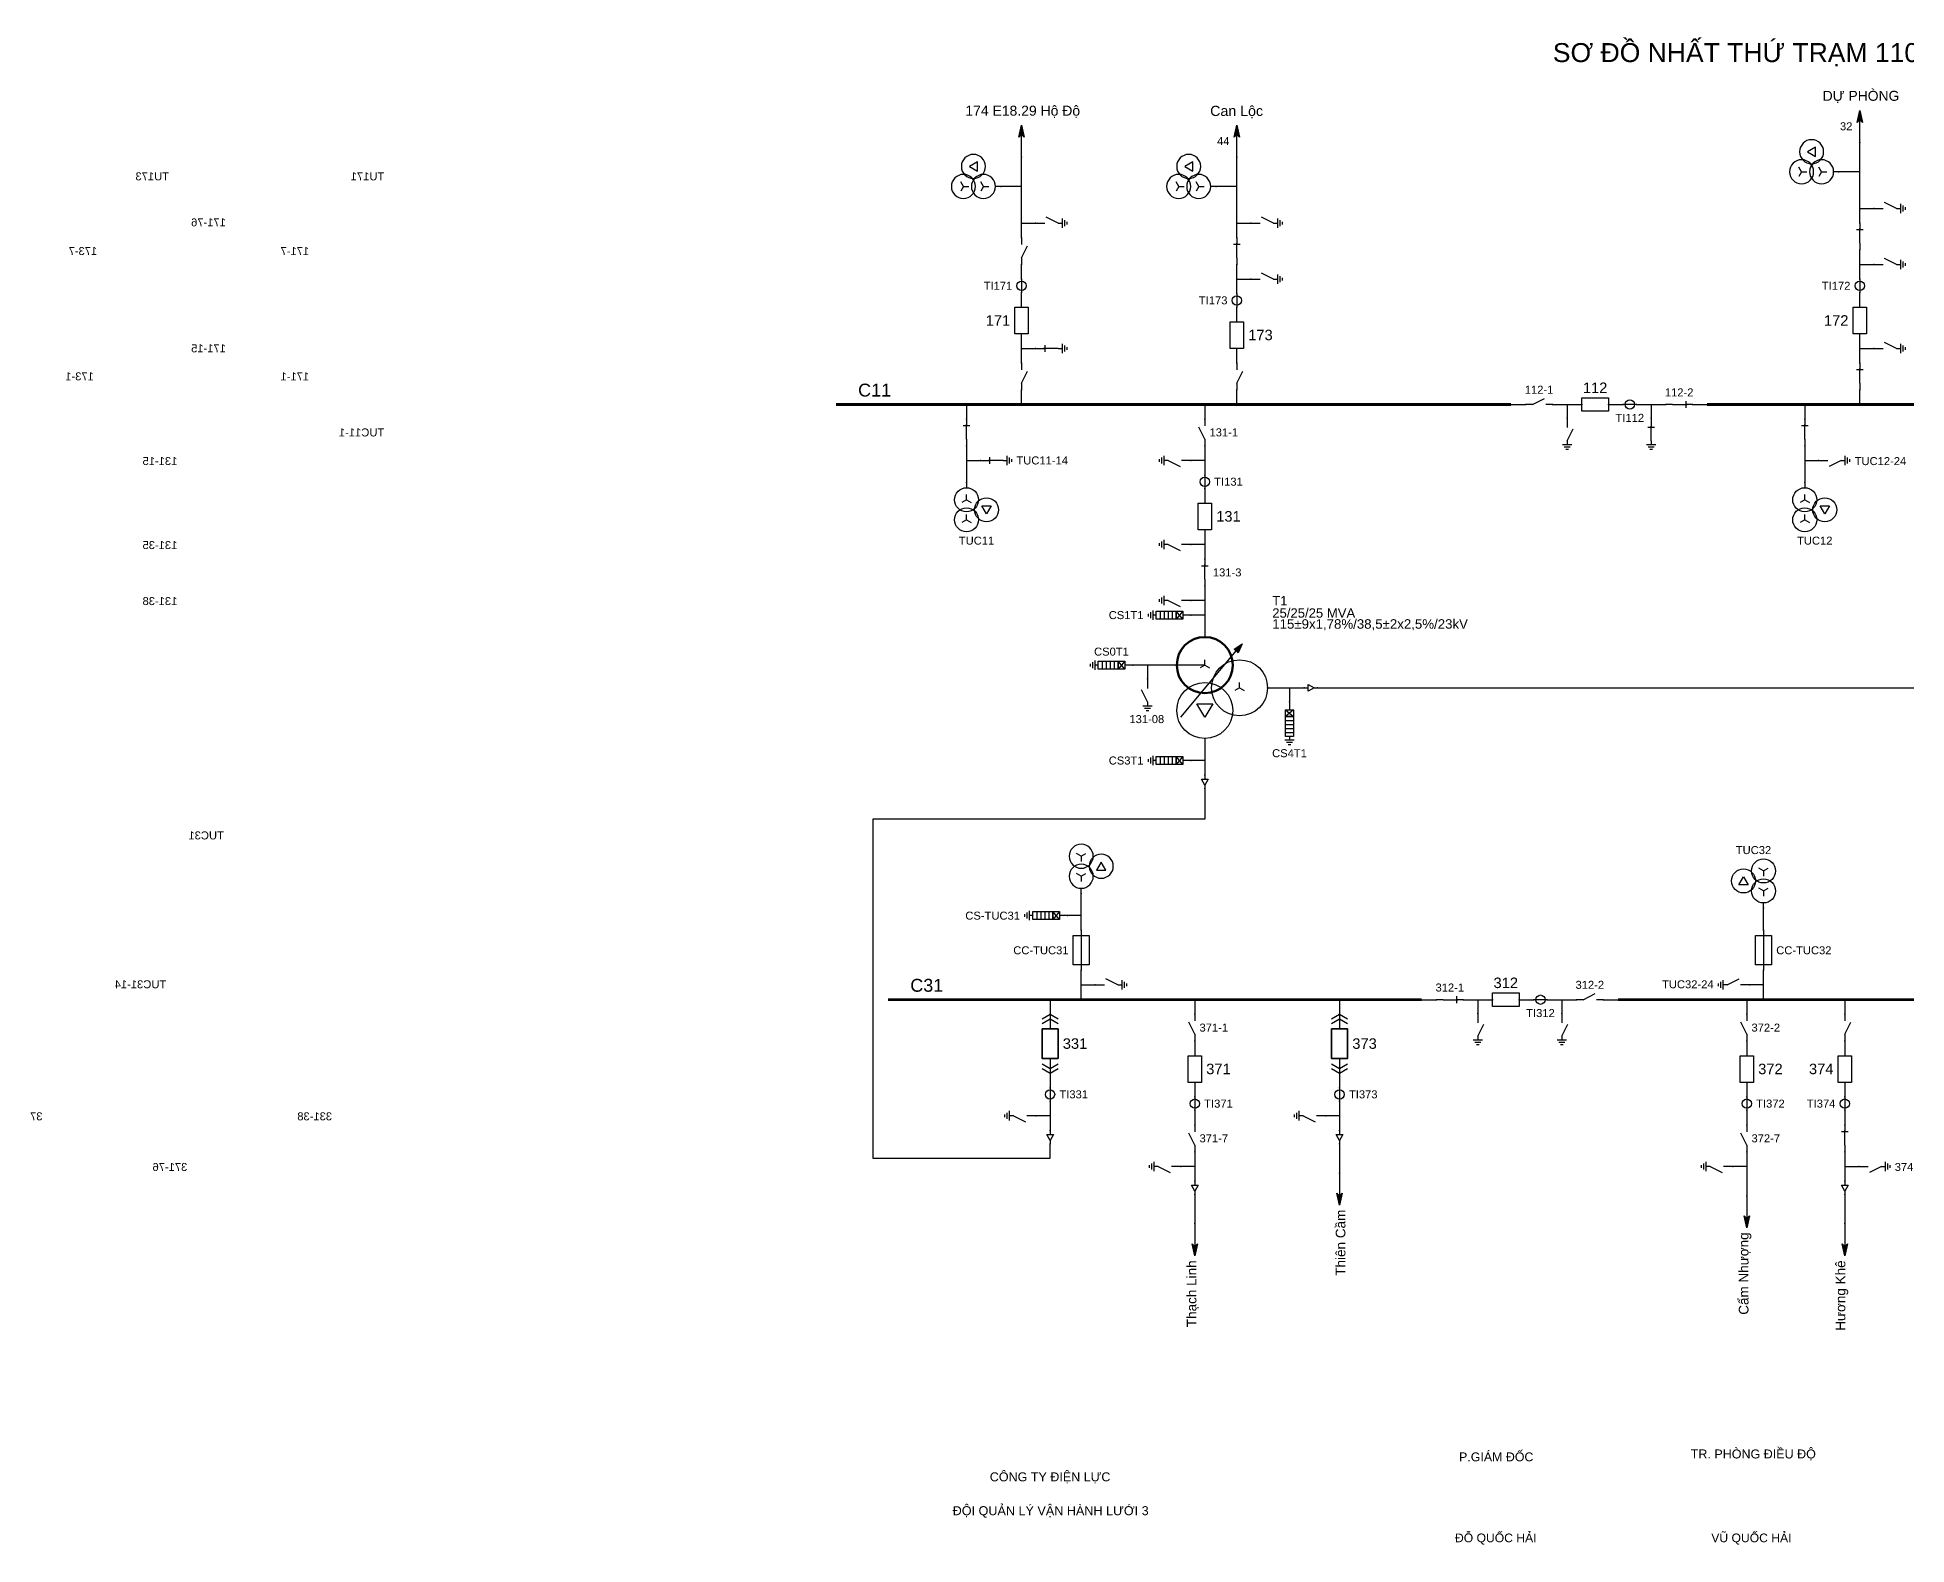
# Model space of a CAD drawing. Header units: millimetres. Extents: x -385 to 411, y 8 to 290.
# Drawn here: x -114.5 to 235.6, y 7.6 to 289.9 of the extents above; entities that cross this region are included whole.
import ezdxf

# ---------------------------------------------------------------- set-up
doc = ezdxf.new("R2010")
doc.units = ezdxf.units.MM
for name, color, linetype, lineweight in [('BUSBAR_110KV', 1, 'Continuous', 50), ('BUSBAR_35KV', 30, 'Continuous', 50), ('HV_110KV', 1, 'Continuous', 25), ('MV_22KV', 5, 'Continuous', 25), ('MV_35KV', 30, 'Continuous', 25)]:
    doc.layers.add(name, color=color, linetype=linetype, lineweight=lineweight)
doc.layers.add('SYM_PORTS', color=8, linetype='Continuous', plot=False)
doc.layers.add('TEXT', color=7, linetype='Continuous')
doc.styles.add('SLD_TEXT', font='arial.ttf')

# ---------------------------------------------------------------- blocks, each defined once
blk = doc.blocks.new('SYM_DISCONNECTOR_OPEN')
at = {"lineweight": 25}
for points in [[(0, -1.25), (-1.125, 1)], [(0, 2.5), (0, 1.25)], [(0, -1.25), (0, -2.5)]]:
    blk.add_lwpolyline(points, dxfattribs=at)
at = {"layer": 'SYM_PORTS'}
for p in [(0, 2.5), (0, -2.5)]:
    blk.add_point(p, dxfattribs=at)
blk.add_attdef('DEVICE_CODE', (1, -0.5), '', height=2)
blk = doc.blocks.new('SYM_EARTHING_SWITCH_CLOSED')
at = {"lineweight": 25}
for points in [[(-0.625, 1.25), (0.625, 1.25)], [(0, 3), (0, 1.25)], [(0, -1.25), (0, 1.5)], [(-0.875, -2), (0.875, -2)], [(-0.5625, -2.4375), (0.5625, -2.4375)], [(-0.25, -2.875), (0.25, -2.875)], [(0, -1.25), (0, -2)]]:
    blk.add_lwpolyline(points, dxfattribs=at)
at = {"layer": 'SYM_PORTS'}
blk.add_point((0, 3), dxfattribs=at)
blk.add_attdef('DEVICE_CODE', (1.875, 0), '', height=2)
blk = doc.blocks.new('SYM_CIRCUIT_BREAKER')
at = {"lineweight": 25}
blk.add_lwpolyline([(-1.25, 2.5), (1.25, 2.5), (1.25, -2.5), (-1.25, -2.5)], close=True, dxfattribs=at)
at = {"layer": 'SYM_PORTS'}
for p in [(0, 2.5), (0, -2.5)]:
    blk.add_point(p, dxfattribs=at)
blk.add_attdef('DEVICE_CODE', (2.25, -0.5), '', height=2)
at = {"flags": 1}
blk.add_attdef('RATING', (2.25, -3.5), '', height=2, dxfattribs=at)
blk = doc.blocks.new('SYM_CURRENT_TRANSFORMER')
at = {"lineweight": 25}
blk.add_lwpolyline([(0, 1.25), (0, -1.25)], dxfattribs=at)
blk.add_circle((0, 0), 0.875, dxfattribs=at)
at = {"layer": 'SYM_PORTS'}
for p in [(0, 1.25), (0, -1.25)]:
    blk.add_point(p, dxfattribs=at)
blk.add_attdef('DEVICE_CODE', (1.875, -1.75), '', height=2)
at = {"flags": 1}
blk.add_attdef('RATIO', (1.875, -4.75), '', height=2, dxfattribs=at)
blk = doc.blocks.new('SYM_EARTHING_SWITCH_OPEN')
at = {"lineweight": 25}
for points in [[(0, -1.25), (-1.125, 1)], [(0, 3), (0, 1.25)], [(-0.875, -2), (0.875, -2)], [(-0.5625, -2.4375), (0.5625, -2.4375)], [(-0.25, -2.875), (0.25, -2.875)], [(0, -1.25), (0, -2)]]:
    blk.add_lwpolyline(points, dxfattribs=at)
at = {"layer": 'SYM_PORTS'}
blk.add_point((0, 3), dxfattribs=at)
blk.add_attdef('DEVICE_CODE', (1.875, 0), '', height=2)
blk = doc.blocks.new('SYM_VOLTAGE_TRANSFORMER')
at = {"lineweight": 25}
for points in [[(0, 4.625), (0, 3.625)], [(0, 1.375), (-0.8625, 0.875)], [(0, 1.375), (0, 2.375)], [(0, 1.375), (0.8625, 0.875)], [(0, -2.375), (-0.8625, -2.875)], [(0, -2.375), (0, -1.375)], [(0, -2.375), (0.8625, -2.875)]]:
    blk.add_lwpolyline(points, dxfattribs=at)
blk.add_lwpolyline([(2.875, 0.25), (4.625, 0.25), (3.75, -1.25)], close=True, dxfattribs=at)
for centre in [(0, 1.375), (3.75, -0.5), (0, -2.375)]:
    blk.add_circle(centre, 2.25, dxfattribs=at)
at = {"layer": 'SYM_PORTS'}
blk.add_point((0, 4.625), dxfattribs=at)
blk.add_attdef('DEVICE_CODE', (7, 1.625), '', height=2)
at = {"flags": 1}
blk.add_attdef('RATIO', (7, -1.375), '', height=2, dxfattribs=at)
blk = doc.blocks.new('SYM_LINE_FEEDER_ARROW')
blk.add_hatch(color=7).paths.add_polyline_path([(0, -3), (-0.5, -0.75), (0, -1.25), (0.5, -0.75)])
at = {"lineweight": 25}
blk.add_lwpolyline([(0, 3), (0, -1.25)], dxfattribs=at)
blk.add_lwpolyline([(0, -3), (-0.5, -0.75), (0, -1.25), (0.5, -0.75)], close=True, dxfattribs=at)
at = {"layer": 'SYM_PORTS'}
blk.add_point((0, 3), dxfattribs=at)
blk.add_attdef('LINE_NAME', (1.5, 0), '', height=2)
blk = doc.blocks.new('SYM_DISCONNECTOR_CLOSED')
at = {"lineweight": 25}
for points in [[(-0.625, 1.25), (0.625, 1.25)], [(0, 2.5), (0, 1.25)], [(0, -1.25), (0, 1.5)], [(0, -1.25), (0, -2.5)]]:
    blk.add_lwpolyline(points, dxfattribs=at)
at = {"layer": 'SYM_PORTS'}
for p in [(0, 2.5), (0, -2.5)]:
    blk.add_point(p, dxfattribs=at)
blk.add_attdef('DEVICE_CODE', (1.625, -0.5), '', height=2)
blk = doc.blocks.new('SYM_SURGE_ARRESTER')
at = {"lineweight": 25}
for points in [[(0, 4), (0, 2.5)], [(-0.75, 2.5), (0.75, 1.25)], [(0.75, 2.5), (-0.75, 1.25)], [(-0.75, 0.5), (0.75, 0.5)], [(-0.875, -3.125), (0.875, -3.125)], [(-0.75, -0.25), (0.75, -0.25)], [(-0.75, -1), (0.75, -1)], [(-0.75, -1.75), (0.75, -1.75)], [(0, -2.5), (0, -3.125)], [(-0.5625, -3.5625), (0.5625, -3.5625)], [(-0.25, -4), (0.25, -4)]]:
    blk.add_lwpolyline(points, dxfattribs=at)
for points in [[(-0.75, 2.5), (0.75, 2.5), (0.75, 1.25), (-0.75, 1.25)], [(-0.75, 1.25), (0.75, 1.25), (0.75, -2.5), (-0.75, -2.5)]]:
    blk.add_lwpolyline(points, close=True, dxfattribs=at)
at = {"layer": 'SYM_PORTS'}
blk.add_point((0, 4), dxfattribs=at)
blk.add_attdef('DEVICE_CODE', (1.875, 1), '', height=2)
blk = doc.blocks.new('SYM_TRANSFORMER_3W')
blk.add_hatch(color=7).paths.add_polyline_path([(3.75, 8.25), (3.0125, 6.575), (2.2375, 7.225)])
at = {"lineweight": 25}
for points in [[(-7.75, -5.5), (3.0125, 7.35)], [(-3.25, 4.25), (-8.5, 4.25)], [(-3.25, 4.25), (-4.1125, 3.75)], [(-3.25, 4.25), (-3.25, 5.25)], [(-3.25, 4.25), (-2.3875, 3.75)], [(3.25, 0), (2.3875, -0.5)], [(3.25, 0), (3.25, 1)], [(3.25, 0), (4.1125, -0.5)]]:
    blk.add_lwpolyline(points, dxfattribs=at)
for points in [[(3.75, 8.25), (3.0125, 6.575), (2.2375, 7.225)], [(-4.75, -3), (-1.75, -3), (-3.25, -5.5)]]:
    blk.add_lwpolyline(points, close=True, dxfattribs=at)
at = {"lineweight": 50}
blk.add_circle((-3.25, 4.25), 5.25, dxfattribs=at)
at = {"lineweight": 25}
for centre in [(3.25, 0), (-3.25, -4.25)]:
    blk.add_circle(centre, 5.25, dxfattribs=at)
at = {"layer": 'SYM_PORTS'}
for p in [(-3.25, 9.5), (-8.5, 4.25), (8.5, 0), (-3.25, -9.5)]:
    blk.add_point(p, dxfattribs=at)
blk.add_attdef('DEVICE_CODE', (9.5, 6.5), '', height=2)
at = {"flags": 1}
for tag, p in [('POWER', (9.5, 3.5)), ('VOLTAGE_RATIO', (9.5, 0.5))]:
    blk.add_attdef(tag, p, '', height=2, dxfattribs=at)
blk = doc.blocks.new('SYM_CABLE_TERMINATION')
at = {"lineweight": 25}
blk.add_lwpolyline([(-0.625, 0.5), (0.625, 0.5), (0, -0.625)], close=True, dxfattribs=at)
for points in [[(0, 1.25), (0, 0.5)], [(0, -0.625), (0, -1.25)]]:
    blk.add_lwpolyline(points, dxfattribs=at)
at = {"layer": 'SYM_PORTS'}
for p in [(0, 1.25), (0, -1.25)]:
    blk.add_point(p, dxfattribs=at)
blk = doc.blocks.new('SYM_DRAWOUT_BREAKER')
at = {"lineweight": 25}
for points in [[(-1.5, 4.625), (0, 5.5), (1.5, 4.625)], [(-1.5, 3.75), (0, 4.625), (1.5, 3.75)], [(0, 5.5), (0, 2.75)], [(0, -2.75), (0, -5.5)], [(-1.5, -3.75), (0, -4.625), (1.5, -3.75)], [(-1.5, -4.625), (0, -5.5), (1.5, -4.625)]]:
    blk.add_lwpolyline(points, dxfattribs=at)
at = {"lineweight": 35}
blk.add_lwpolyline([(-1.5, 2.75), (1.5, 2.75), (1.5, -2.75), (-1.5, -2.75)], close=True, dxfattribs=at)
at = {"layer": 'SYM_PORTS'}
for p in [(0, 5.5), (0, -5.5)]:
    blk.add_point(p, dxfattribs=at)
blk.add_attdef('DEVICE_CODE', (2.5, 2.5), '', height=2)
at = {"flags": 1}
blk.add_attdef('RATING', (2.5, -0.5), '', height=2, dxfattribs=at)
blk = doc.blocks.new('SYM_FUSE_DISCONNECTOR')
at = {"lineweight": 25}
blk.add_lwpolyline([(0, 3.75), (0, -3.75)], dxfattribs=at)
blk.add_lwpolyline([(-1.5, 2.75), (1.5, 2.75), (1.5, -2.75), (-1.5, -2.75)], close=True, dxfattribs=at)
at = {"layer": 'SYM_PORTS'}
for p in [(0, 3.75), (0, -3.75)]:
    blk.add_point(p, dxfattribs=at)
blk.add_attdef('DEVICE_CODE', (2.5, 0.75), '', height=2)
at = {"flags": 1}
blk.add_attdef('RATING', (2.5, -2.25), '', height=2, dxfattribs=at)

msp = doc.modelspace()

# ---------------------------------------------------------------- linework, layer by layer
at = {"layer": 'BUSBAR_110KV', "const_width": 0.526}
for points in [[(35.08, 221.15), (161.51, 221.15)], [(198.23, 221.15), (323.01, 221.15)]]:
    msp.add_lwpolyline(points, dxfattribs=at)
at = {"layer": 'BUSBAR_35KV', "const_width": 0.526}
for points in [[(44.84, 109.65), (144.78, 109.65)], [(181.51, 109.65), (258.47, 109.65)]]:
    msp.add_lwpolyline(points, dxfattribs=at)
at = {"layer": 'HV_110KV'}
for points in [[(226.82, 264.74), (226.82, 270.23)], [(69.83, 261.99), (69.83, 267.49)], [(110.14, 261.99), (110.14, 267.49)], [(226.82, 264.74), (222.93, 264.74)], [(226.82, 257.88), (226.82, 264.74)], [(69.83, 261.99), (65.94, 261.99)], [(69.83, 255.13), (69.83, 261.99)], [(110.14, 261.99), (106.25, 261.99)], [(110.14, 255.13), (110.14, 261.99)], [(226.82, 255.13), (226.82, 257.88)], [(226.82, 257.88), (229.42, 257.88)], [(69.83, 252.38), (69.83, 255.13)], [(69.83, 255.13), (72.43, 255.13)], [(110.14, 252.38), (110.14, 255.13)], [(110.14, 255.13), (112.74, 255.13)], [(226.82, 247.38), (226.82, 250.13)], [(69.83, 244.64), (69.83, 247.38)], [(110.14, 244.64), (110.14, 247.38)], [(226.82, 244.64), (226.82, 247.38)], [(226.82, 247.38), (229.42, 247.38)], [(69.83, 239.39), (69.83, 242.14)], [(110.14, 241.89), (110.14, 244.64)], [(110.14, 244.64), (112.74, 244.64)], [(226.82, 239.39), (226.82, 242.14)], [(110.14, 236.65), (110.14, 239.39)], [(69.83, 231.65), (69.83, 234.39)], [(69.83, 228.9), (69.83, 231.65)], [(69.83, 231.65), (72.43, 231.65)], [(110.14, 228.9), (110.14, 231.65)], [(226.82, 231.65), (226.82, 234.39)], [(226.82, 228.9), (226.82, 231.65)], [(226.82, 231.65), (229.42, 231.65)], [(59.52, 221.15), (59.52, 218.41)], [(69.83, 221.15), (69.83, 223.9)], [(104.15, 221.15), (104.15, 218.41)], [(110.14, 221.15), (110.14, 223.9)], [(161.51, 221.15), (164.26, 221.15)], [(169.26, 221.15), (172, 221.15)], [(172, 221.15), (172, 218.56)], [(172, 221.15), (174.75, 221.15)], [(179.75, 221.15), (182.5, 221.15)], [(185, 221.15), (187.74, 221.15)], [(187.74, 221.15), (187.74, 218.56)], [(187.74, 221.15), (190.49, 221.15)], [(195.49, 221.15), (198.23, 221.15)], [(216.51, 221.15), (216.51, 218.41)], [(226.82, 221.15), (226.82, 223.9)], [(59.52, 213.41), (59.52, 210.66)], [(59.52, 210.66), (62.12, 210.66)], [(59.52, 210.66), (59.52, 206.54)], [(104.15, 210.66), (101.55, 210.66)], [(104.15, 213.41), (104.15, 210.66)], [(104.15, 210.66), (104.15, 207.92)], [(216.51, 213.41), (216.51, 210.66)], [(216.51, 210.66), (219.11, 210.66)], [(216.51, 210.66), (216.51, 206.54)], [(104.15, 205.42), (104.15, 202.67)], [(104.15, 197.67), (104.15, 194.92)], [(104.15, 194.92), (101.55, 194.92)], [(104.15, 194.92), (104.15, 192.18)], [(104.15, 187.18), (104.15, 184.43)], [(104.15, 184.43), (101.55, 184.43)], [(104.15, 184.43), (104.15, 181.69)], [(104.15, 181.69), (101.55, 181.69)], [(104.15, 181.69), (104.15, 177.57)], [(93.41, 172.32), (90.66, 172.32)], [(98.9, 172.32), (93.41, 172.32)], [(93.41, 172.32), (93.41, 169.72)]]:
    msp.add_lwpolyline(points, dxfattribs=at)
at = {"layer": 'MV_22KV'}
msp.add_lwpolyline([(125.27, 168.07), (127.97, 168.07), (262.5, 168.07), (262.5, 162.95), (342, 162.95), (342, 186.95), (349.63, 186.95, -1), (351.63, 186.95), (405, 186.95), (405, 264.52), (380.32, 264.52), (377.62, 264.52)], format="xyb", dxfattribs=at)
for points in [[(115.9, 168.07), (120.02, 168.07)], [(120.02, 168.07), (120.02, 165.47)], [(120.02, 168.07), (122.77, 168.07)]]:
    msp.add_lwpolyline(points, dxfattribs=at)
at = {"layer": 'MV_35KV'}
for points in [[(104.15, 158.57), (104.15, 154.45)], [(104.15, 154.45), (101.55, 154.45)], [(104.15, 154.45), (104.15, 151.7)], [(104.15, 149.2), (104.15, 146.5), (104.15, 143.45), (42, 143.45), (42, 79.97), (75.16, 79.97), (75.16, 82.67)], [(81.01, 125.39), (81.01, 129.51)], [(208.79, 122.65), (208.79, 126.76)], [(81.01, 125.39), (78.41, 125.39)], [(81.01, 122.65), (81.01, 125.39)], [(81.01, 112.4), (81.01, 115.15)], [(81.01, 109.65), (81.01, 112.4)], [(81.01, 112.4), (83.6, 112.4)], [(208.79, 112.4), (206.2, 112.4)], [(208.79, 112.4), (208.79, 115.15)], [(208.79, 109.65), (208.79, 112.4)], [(75.16, 109.65), (75.16, 106.91)], [(102.28, 109.65), (102.28, 106.91)], [(129.39, 109.65), (129.39, 106.91)], [(144.78, 109.65), (147.53, 109.65)], [(152.53, 109.65), (155.28, 109.65)], [(155.28, 109.65), (155.28, 107.06)], [(155.28, 109.65), (158.02, 109.65)], [(163.02, 109.65), (165.77, 109.65)], [(168.27, 109.65), (171.01, 109.65)], [(171.01, 109.65), (171.01, 107.06)], [(171.01, 109.65), (173.76, 109.65)], [(178.76, 109.65), (181.51, 109.65)], [(205.66, 109.65), (205.66, 106.91)], [(224.01, 109.65), (224.01, 106.91)], [(102.28, 101.91), (102.28, 99.16)], [(205.66, 101.91), (205.66, 99.16)], [(224.01, 101.91), (224.01, 99.16)], [(75.16, 95.91), (75.16, 93.16)], [(129.39, 95.91), (129.39, 93.16)], [(102.28, 94.16), (102.28, 91.42)], [(205.66, 94.16), (205.66, 91.42)], [(224.01, 94.16), (224.01, 91.42)], [(75.16, 87.92), (72.57, 87.92)], [(75.16, 90.66), (75.16, 87.92)], [(75.16, 87.92), (75.16, 85.17)], [(102.28, 88.92), (102.28, 86.17)], [(129.39, 87.92), (126.8, 87.92)], [(129.39, 90.66), (129.39, 87.92)], [(129.39, 87.92), (129.39, 85.17)], [(205.66, 88.92), (205.66, 86.17)], [(224.01, 88.92), (224.01, 86.17)], [(102.28, 81.17), (102.28, 78.42)], [(129.39, 82.67), (129.39, 77.18)], [(205.66, 81.17), (205.66, 78.42)], [(224.01, 81.17), (224.01, 78.42)], [(102.28, 78.42), (99.68, 78.42)], [(102.28, 78.42), (102.28, 75.68)], [(205.66, 78.42), (203.06, 78.42)], [(205.66, 78.42), (205.66, 72.93)], [(224.01, 78.42), (226.61, 78.42)], [(224.01, 78.42), (224.01, 75.68)], [(102.28, 73.18), (102.28, 67.69)], [(224.01, 73.18), (224.01, 67.69)]]:
    msp.add_lwpolyline(points, dxfattribs=at)

# ---------------------------------------------------------------- block references
at = {"layer": 'HV_110KV', "rotation": 180}
for p in [(69.83, 270.49), (110.14, 270.49), (226.82, 273.23)]:
    msp.add_blockref('SYM_LINE_FEEDER_ARROW', p, dxfattribs=at)
at = {"layer": 'HV_110KV'}
ref = msp.add_blockref('SYM_VOLTAGE_TRANSFORMER', (218.3, 264.74), dxfattribs=dict(at, xscale=-1, rotation=270))
ref.add_attrib('DEVICE_CODE', 'TU172', (206.52, 265.88), dxfattribs={"layer": 'TEXT', "extrusion": (0, 0, -1), "height": 1.498, "style": 'SLD_TEXT'})
ref = msp.add_blockref('SYM_VOLTAGE_TRANSFORMER', (101.63, 261.99), dxfattribs=dict(at, xscale=-1, rotation=270))
ref.add_attrib('DEVICE_CODE', 'TU173', (89.84, 263.13), dxfattribs={"layer": 'TEXT', "extrusion": (0, 0, -1), "height": 1.498, "style": 'SLD_TEXT'})
ref = msp.add_blockref('SYM_VOLTAGE_TRANSFORMER', (61.31, 261.99), dxfattribs=dict(at, xscale=-1, rotation=270))
ref.add_attrib('DEVICE_CODE', 'TU171', (49.53, 263.13), dxfattribs={"layer": 'TEXT', "extrusion": (0, 0, -1), "height": 1.498, "style": 'SLD_TEXT'})
ref = msp.add_blockref('SYM_EARTHING_SWITCH_OPEN', (232.42, 257.88), dxfattribs=dict(at, xscale=-1, rotation=90))
ref.add_attrib('DEVICE_CODE', '172-76', (236.17, 257.26), dxfattribs={"layer": 'TEXT', "extrusion": (0, 0, -1), "height": 1.498, "style": 'SLD_TEXT'})
ref = msp.add_blockref('SYM_EARTHING_SWITCH_OPEN', (115.74, 255.13), dxfattribs=dict(at, xscale=-1, rotation=90))
ref.add_attrib('DEVICE_CODE', '173-76', (119.5, 254.51), dxfattribs={"layer": 'TEXT', "extrusion": (0, 0, -1), "height": 1.498, "style": 'SLD_TEXT'})
ref = msp.add_blockref('SYM_EARTHING_SWITCH_OPEN', (75.43, 255.13), dxfattribs=dict(at, xscale=-1, rotation=90))
ref.add_attrib('DEVICE_CODE', '171-76', (79.18, 254.51), dxfattribs={"layer": 'TEXT', "extrusion": (0, 0, -1), "height": 1.498, "style": 'SLD_TEXT'})
ref = msp.add_blockref('SYM_DISCONNECTOR_CLOSED', (226.82, 252.63), dxfattribs=dict(at, xscale=-1))
ref.add_attrib('DEVICE_CODE', '172-7', (219.96, 251.88), dxfattribs={"layer": 'TEXT', "extrusion": (0, 0, -1), "height": 1.498, "style": 'SLD_TEXT'})
ref = msp.add_blockref('SYM_DISCONNECTOR_CLOSED', (110.14, 249.88), dxfattribs=dict(at, xscale=-1))
ref.add_attrib('DEVICE_CODE', '173-7', (103.29, 249.14), dxfattribs={"layer": 'TEXT', "extrusion": (0, 0, -1), "height": 1.498, "style": 'SLD_TEXT'})
ref = msp.add_blockref('SYM_DISCONNECTOR_OPEN', (69.83, 249.88), dxfattribs=dict(at, xscale=-1))
ref.add_attrib('DEVICE_CODE', '171-7', (63.6, 249.13), dxfattribs={"layer": 'TEXT', "extrusion": (0, 0, -1), "height": 1.498, "style": 'SLD_TEXT'})
ref = msp.add_blockref('SYM_EARTHING_SWITCH_OPEN', (232.42, 247.38), dxfattribs=dict(at, xscale=-1, rotation=90))
ref.add_attrib('DEVICE_CODE', '172-75', (236.17, 246.77), dxfattribs={"layer": 'TEXT', "extrusion": (0, 0, -1), "height": 1.498, "style": 'SLD_TEXT'})
ref = msp.add_blockref('SYM_EARTHING_SWITCH_OPEN', (115.74, 244.64), dxfattribs=dict(at, xscale=-1, rotation=90))
ref.add_attrib('DEVICE_CODE', '173-75', (119.5, 244.02), dxfattribs={"layer": 'TEXT', "extrusion": (0, 0, -1), "height": 1.498, "style": 'SLD_TEXT'})
ref = msp.add_blockref('SYM_CURRENT_TRANSFORMER', (69.83, 243.39), dxfattribs=at)
ref.add_attrib('DEVICE_CODE', 'TI171', (62.73, 242.63), dxfattribs={"layer": 'TEXT', "height": 1.498, "style": 'SLD_TEXT'})
ref = msp.add_blockref('SYM_CURRENT_TRANSFORMER', (110.14, 240.64), dxfattribs=at)
ref.add_attrib('DEVICE_CODE', 'TI173', (103.04, 239.9), dxfattribs={"layer": 'TEXT', "height": 1.498, "style": 'SLD_TEXT'})
ref = msp.add_blockref('SYM_CURRENT_TRANSFORMER', (226.82, 243.39), dxfattribs=at)
ref.add_attrib('DEVICE_CODE', 'TI172', (219.71, 242.63), dxfattribs={"layer": 'TEXT', "height": 1.498, "style": 'SLD_TEXT'})
ref = msp.add_blockref('SYM_CIRCUIT_BREAKER', (69.83, 236.89), dxfattribs=at)
ref.add_attrib('DEVICE_CODE', '171', (63.12, 235.9), dxfattribs={"layer": 'TEXT', "height": 1.967, "style": 'SLD_TEXT'})
ref = msp.add_blockref('SYM_CIRCUIT_BREAKER', (226.82, 236.89), dxfattribs=at)
ref.add_attrib('DEVICE_CODE', '172', (220.11, 235.9), dxfattribs={"layer": 'TEXT', "height": 1.967, "style": 'SLD_TEXT'})
ref = msp.add_blockref('SYM_CIRCUIT_BREAKER', (110.14, 234.15), dxfattribs=at)
ref.add_attrib('DEVICE_CODE', '173', (112.28, 233.18), dxfattribs={"layer": 'TEXT', "height": 1.968, "style": 'SLD_TEXT'})
ref = msp.add_blockref('SYM_EARTHING_SWITCH_OPEN', (232.42, 231.65), dxfattribs=dict(at, xscale=-1, rotation=90))
ref.add_attrib('DEVICE_CODE', '172-25', (236.17, 231.03), dxfattribs={"layer": 'TEXT', "extrusion": (0, 0, -1), "height": 1.498, "style": 'SLD_TEXT'})
ref = msp.add_blockref('SYM_EARTHING_SWITCH_CLOSED', (75.43, 231.65), dxfattribs=dict(at, xscale=-1, rotation=90))
ref.add_attrib('DEVICE_CODE', '171-15', (79.18, 230.91), dxfattribs={"layer": 'TEXT', "extrusion": (0, 0, -1), "height": 1.498, "style": 'SLD_TEXT'})
ref = msp.add_blockref('SYM_DISCONNECTOR_CLOSED', (226.82, 226.4), dxfattribs=dict(at, xscale=-1))
ref.add_attrib('DEVICE_CODE', '172-2', (219.96, 225.65), dxfattribs={"layer": 'TEXT', "extrusion": (0, 0, -1), "height": 1.498, "style": 'SLD_TEXT'})
ref = msp.add_blockref('SYM_DISCONNECTOR_OPEN', (110.14, 226.4), dxfattribs=dict(at, xscale=-1))
ref.add_attrib('DEVICE_CODE', '173-1', (103.91, 225.66), dxfattribs={"layer": 'TEXT', "extrusion": (0, 0, -1), "height": 1.498, "style": 'SLD_TEXT'})
ref = msp.add_blockref('SYM_DISCONNECTOR_OPEN', (69.83, 226.4), dxfattribs=dict(at, xscale=-1))
ref.add_attrib('DEVICE_CODE', '171-1', (63.6, 225.65), dxfattribs={"layer": 'TEXT', "extrusion": (0, 0, -1), "height": 1.498, "style": 'SLD_TEXT'})
ref = msp.add_blockref('SYM_DISCONNECTOR_OPEN', (166.76, 221.15), dxfattribs=dict(at, rotation=270))
ref.add_attrib('DEVICE_CODE', '112-1', (164.08, 223.16), dxfattribs={"layer": 'TEXT', "height": 1.498, "style": 'SLD_TEXT'})
ref = msp.add_blockref('SYM_CIRCUIT_BREAKER', (177.25, 221.15), dxfattribs=dict(at, rotation=270))
ref.add_attrib('DEVICE_CODE', '112', (174.96, 223.29), dxfattribs={"layer": 'TEXT', "height": 1.967, "style": 'SLD_TEXT'})
ref = msp.add_blockref('SYM_DISCONNECTOR_CLOSED', (192.99, 221.15), dxfattribs=dict(at, rotation=270))
ref.add_attrib('DEVICE_CODE', '112-2', (190.31, 222.66), dxfattribs={"layer": 'TEXT', "height": 1.498, "style": 'SLD_TEXT'})
ref = msp.add_blockref('SYM_CURRENT_TRANSFORMER', (183.75, 221.15), dxfattribs=dict(at, rotation=270))
ref.add_attrib('DEVICE_CODE', 'TI112', (181.07, 217.89), dxfattribs={"layer": 'TEXT', "height": 1.498, "style": 'SLD_TEXT'})
ref = msp.add_blockref('SYM_DISCONNECTOR_CLOSED', (216.51, 215.91), dxfattribs=dict(at, xscale=-1))
ref.add_attrib('DEVICE_CODE', 'TUC12-2', (206.52, 215.16), dxfattribs={"layer": 'TEXT', "extrusion": (0, 0, -1), "height": 1.498, "style": 'SLD_TEXT'})
ref = msp.add_blockref('SYM_EARTHING_SWITCH_CLOSED', (187.74, 215.56), dxfattribs=dict(at, xscale=-1))
ref.add_attrib('DEVICE_CODE', '112-25', (184.49, 210.3), dxfattribs={"layer": 'TEXT', "extrusion": (0, 0, -1), "height": 1.498, "style": 'SLD_TEXT'})
ref = msp.add_blockref('SYM_EARTHING_SWITCH_OPEN', (172, 215.56), dxfattribs=dict(at, xscale=-1))
ref.add_attrib('DEVICE_CODE', '112-15', (168.87, 210.3), dxfattribs={"layer": 'TEXT', "extrusion": (0, 0, -1), "height": 1.498, "style": 'SLD_TEXT'})
ref = msp.add_blockref('SYM_DISCONNECTOR_CLOSED', (59.52, 215.91), dxfattribs=dict(at, xscale=-1))
ref.add_attrib('DEVICE_CODE', 'TUC11-1', (49.53, 215.16), dxfattribs={"layer": 'TEXT', "extrusion": (0, 0, -1), "height": 1.498, "style": 'SLD_TEXT'})
ref = msp.add_blockref('SYM_DISCONNECTOR_OPEN', (104.15, 215.91), dxfattribs=at)
ref.add_attrib('DEVICE_CODE', '131-1', (105.03, 215.17), dxfattribs={"layer": 'TEXT', "height": 1.498, "style": 'SLD_TEXT'})
ref = msp.add_blockref('SYM_EARTHING_SWITCH_OPEN', (98.55, 210.66), dxfattribs=dict(at, xscale=-1, rotation=270))
ref.add_attrib('DEVICE_CODE', '131-15', (88.28, 209.8), dxfattribs={"layer": 'TEXT', "extrusion": (0, 0, -1), "height": 1.498, "style": 'SLD_TEXT'})
ref = msp.add_blockref('SYM_EARTHING_SWITCH_CLOSED', (65.12, 210.66), dxfattribs=dict(at, rotation=90))
ref.add_attrib('DEVICE_CODE', 'TUC11-14', (68.87, 209.91), dxfattribs={"layer": 'TEXT', "height": 1.498, "style": 'SLD_TEXT'})
ref = msp.add_blockref('SYM_EARTHING_SWITCH_OPEN', (222.11, 210.66), dxfattribs=dict(at, rotation=90))
ref.add_attrib('DEVICE_CODE', 'TUC12-24', (225.86, 209.79), dxfattribs={"layer": 'TEXT', "height": 1.498, "style": 'SLD_TEXT'})
ref = msp.add_blockref('SYM_CURRENT_TRANSFORMER', (104.15, 206.67), dxfattribs=at)
ref.add_attrib('DEVICE_CODE', 'TI131', (105.91, 205.93), dxfattribs={"layer": 'TEXT', "height": 1.498, "style": 'SLD_TEXT'})
ref = msp.add_blockref('SYM_VOLTAGE_TRANSFORMER', (59.52, 201.92), dxfattribs=at)
ref.add_attrib('DEVICE_CODE', 'TUC11', (58.08, 194.89), dxfattribs={"layer": 'TEXT', "height": 1.498, "style": 'SLD_TEXT'})
ref = msp.add_blockref('SYM_VOLTAGE_TRANSFORMER', (216.51, 201.92), dxfattribs=at)
ref.add_attrib('DEVICE_CODE', 'TUC12', (215.07, 194.89), dxfattribs={"layer": 'TEXT', "height": 1.498, "style": 'SLD_TEXT'})
ref = msp.add_blockref('SYM_CIRCUIT_BREAKER', (104.15, 200.17), dxfattribs=at)
ref.add_attrib('DEVICE_CODE', '131', (106.28, 199.2), dxfattribs={"layer": 'TEXT', "height": 1.968, "style": 'SLD_TEXT'})
ref = msp.add_blockref('SYM_EARTHING_SWITCH_OPEN', (98.55, 194.92), dxfattribs=dict(at, xscale=-1, rotation=270))
ref.add_attrib('DEVICE_CODE', '131-35', (88.28, 194.06), dxfattribs={"layer": 'TEXT', "extrusion": (0, 0, -1), "height": 1.498, "style": 'SLD_TEXT'})
ref = msp.add_blockref('SYM_DISCONNECTOR_CLOSED', (104.15, 189.68), dxfattribs=at)
ref.add_attrib('DEVICE_CODE', '131-3', (105.66, 188.94), dxfattribs={"layer": 'TEXT', "height": 1.498, "style": 'SLD_TEXT'})
ref = msp.add_blockref('SYM_EARTHING_SWITCH_OPEN', (98.55, 184.43), dxfattribs=dict(at, xscale=-1, rotation=270))
ref.add_attrib('DEVICE_CODE', '131-38', (88.28, 183.57), dxfattribs={"layer": 'TEXT', "extrusion": (0, 0, -1), "height": 1.498, "style": 'SLD_TEXT'})
ref = msp.add_blockref('SYM_SURGE_ARRESTER', (97.55, 181.69), dxfattribs=dict(at, rotation=270))
ref.add_attrib('DEVICE_CODE', 'CS1T1', (86.16, 180.94), dxfattribs={"layer": 'TEXT', "height": 1.498, "style": 'SLD_TEXT'})
ref = msp.add_blockref('SYM_TRANSFORMER_3W', (107.4, 168.07), dxfattribs=at)
ref.add_attrib('DEVICE_CODE', 'T1', (116.78, 183.51), dxfattribs={"layer": 'TEXT', "height": 1.748, "style": 'SLD_TEXT'})
ref = msp.add_blockref('SYM_SURGE_ARRESTER', (86.66, 172.32), dxfattribs=dict(at, rotation=270))
ref.add_attrib('DEVICE_CODE', 'CS0T1', (83.41, 174.1), dxfattribs={"layer": 'TEXT', "height": 1.498, "style": 'SLD_TEXT'})
ref = msp.add_blockref('SYM_EARTHING_SWITCH_OPEN', (93.41, 166.72), dxfattribs=at)
ref.add_attrib('DEVICE_CODE', '131-08', (90.03, 161.46), dxfattribs={"layer": 'TEXT', "height": 1.498, "style": 'SLD_TEXT'})
at = {"layer": 'MV_22KV', "rotation": 90}
msp.add_blockref('SYM_CABLE_TERMINATION', (124.02, 168.07), dxfattribs=at)
at = {"layer": 'MV_22KV'}
ref = msp.add_blockref('SYM_SURGE_ARRESTER', (120.02, 161.47), dxfattribs=at)
ref.add_attrib('DEVICE_CODE', 'CS4T1', (116.76, 155.07), dxfattribs={"layer": 'TEXT', "height": 1.498, "style": 'SLD_TEXT'})
at = {"layer": 'MV_35KV'}
ref = msp.add_blockref('SYM_SURGE_ARRESTER', (97.55, 154.45), dxfattribs=dict(at, rotation=270))
ref.add_attrib('DEVICE_CODE', 'CS3T1', (86.16, 153.7), dxfattribs={"layer": 'TEXT', "height": 1.498, "style": 'SLD_TEXT'})
for name, p in [('SYM_CABLE_TERMINATION', (104.15, 150.45)), ('SYM_CABLE_TERMINATION', (75.16, 83.92)), ('SYM_CABLE_TERMINATION', (129.39, 83.92)), ('SYM_LINE_FEEDER_ARROW', (129.39, 74.18)), ('SYM_CABLE_TERMINATION', (102.28, 74.43)), ('SYM_CABLE_TERMINATION', (224.01, 74.43)), ('SYM_LINE_FEEDER_ARROW', (205.66, 69.93)), ('SYM_LINE_FEEDER_ARROW', (102.28, 64.69)), ('SYM_LINE_FEEDER_ARROW', (224.01, 64.69))]:
    msp.add_blockref(name, p, dxfattribs=at)
ref = msp.add_blockref('SYM_VOLTAGE_TRANSFORMER', (81.01, 134.14), dxfattribs=dict(at, xscale=-1, rotation=180))
ref.add_attrib('DEVICE_CODE', 'TUC31', (79.57, 139.67), dxfattribs={"layer": 'TEXT', "extrusion": (0, 0, -1), "height": 1.498, "style": 'SLD_TEXT'})
ref = msp.add_blockref('SYM_VOLTAGE_TRANSFORMER', (208.79, 131.39), dxfattribs=dict(at, rotation=180))
ref.add_attrib('DEVICE_CODE', 'TUC32', (203.6, 136.92), dxfattribs={"layer": 'TEXT', "height": 1.498, "style": 'SLD_TEXT'})
ref = msp.add_blockref('SYM_SURGE_ARRESTER', (74.41, 125.39), dxfattribs=dict(at, rotation=270))
ref.add_attrib('DEVICE_CODE', 'CS-TUC31', (59.3, 124.64), dxfattribs={"layer": 'TEXT', "height": 1.498, "style": 'SLD_TEXT'})
ref = msp.add_blockref('SYM_FUSE_DISCONNECTOR', (81.01, 118.9), dxfattribs=at)
ref.add_attrib('DEVICE_CODE', 'CC-TUC31', (68.28, 118.15), dxfattribs={"layer": 'TEXT', "height": 1.498, "style": 'SLD_TEXT'})
ref = msp.add_blockref('SYM_FUSE_DISCONNECTOR', (208.79, 118.9), dxfattribs=at)
ref.add_attrib('DEVICE_CODE', 'CC-TUC32', (211.17, 118.15), dxfattribs={"layer": 'TEXT', "height": 1.498, "style": 'SLD_TEXT'})
ref = msp.add_blockref('SYM_EARTHING_SWITCH_OPEN', (86.6, 112.4), dxfattribs=dict(at, xscale=-1, rotation=90))
ref.add_attrib('DEVICE_CODE', 'TUC31-14', (90.36, 111.78), dxfattribs={"layer": 'TEXT', "extrusion": (0, 0, -1), "height": 1.498, "style": 'SLD_TEXT'})
ref = msp.add_blockref('SYM_DISCONNECTOR_CLOSED', (150.03, 109.65), dxfattribs=dict(at, rotation=270))
ref.add_attrib('DEVICE_CODE', '312-1', (147.36, 111.18), dxfattribs={"layer": 'TEXT', "height": 1.498, "style": 'SLD_TEXT'})
ref = msp.add_blockref('SYM_CIRCUIT_BREAKER', (160.52, 109.65), dxfattribs=dict(at, rotation=270))
ref.add_attrib('DEVICE_CODE', '312', (158.23, 111.82), dxfattribs={"layer": 'TEXT', "height": 1.968, "style": 'SLD_TEXT'})
ref = msp.add_blockref('SYM_DISCONNECTOR_OPEN', (176.26, 109.65), dxfattribs=dict(at, rotation=270))
ref.add_attrib('DEVICE_CODE', '312-2', (173.58, 111.68), dxfattribs={"layer": 'TEXT', "height": 1.498, "style": 'SLD_TEXT'})
ref = msp.add_blockref('SYM_EARTHING_SWITCH_OPEN', (203.2, 112.4), dxfattribs=dict(at, rotation=270))
ref.add_attrib('DEVICE_CODE', 'TUC32-24', (189.79, 111.78), dxfattribs={"layer": 'TEXT', "height": 1.498, "style": 'SLD_TEXT'})
ref = msp.add_blockref('SYM_CURRENT_TRANSFORMER', (167.02, 109.65), dxfattribs=dict(at, rotation=270))
ref.add_attrib('DEVICE_CODE', 'TI312', (164.34, 106.39), dxfattribs={"layer": 'TEXT', "height": 1.498, "style": 'SLD_TEXT'})
ref = msp.add_blockref('SYM_DISCONNECTOR_OPEN', (224.01, 104.41), dxfattribs=dict(at, xscale=-1))
ref.add_attrib('DEVICE_CODE', '374-2', (217.78, 103.67), dxfattribs={"layer": 'TEXT', "extrusion": (0, 0, -1), "height": 1.498, "style": 'SLD_TEXT'})
ref = msp.add_blockref('SYM_EARTHING_SWITCH_OPEN', (171.01, 104.06), dxfattribs=dict(at, xscale=-1))
ref.add_attrib('DEVICE_CODE', '312-25', (167.88, 98.8), dxfattribs={"layer": 'TEXT', "extrusion": (0, 0, -1), "height": 1.498, "style": 'SLD_TEXT'})
ref = msp.add_blockref('SYM_EARTHING_SWITCH_OPEN', (155.28, 104.06), dxfattribs=dict(at, xscale=-1))
ref.add_attrib('DEVICE_CODE', '312-15', (152.14, 98.8), dxfattribs={"layer": 'TEXT', "extrusion": (0, 0, -1), "height": 1.498, "style": 'SLD_TEXT'})
ref = msp.add_blockref('SYM_DRAWOUT_BREAKER', (75.16, 101.41), dxfattribs=at)
ref.add_attrib('DEVICE_CODE', '331', (77.55, 100.44), dxfattribs={"layer": 'TEXT', "height": 1.968, "style": 'SLD_TEXT'})
ref = msp.add_blockref('SYM_DISCONNECTOR_OPEN', (102.28, 104.41), dxfattribs=at)
ref.add_attrib('DEVICE_CODE', '371-1', (103.16, 103.67), dxfattribs={"layer": 'TEXT', "height": 1.498, "style": 'SLD_TEXT'})
ref = msp.add_blockref('SYM_DRAWOUT_BREAKER', (129.39, 101.41), dxfattribs=at)
ref.add_attrib('DEVICE_CODE', '373', (131.78, 100.44), dxfattribs={"layer": 'TEXT', "height": 1.968, "style": 'SLD_TEXT'})
ref = msp.add_blockref('SYM_DISCONNECTOR_OPEN', (205.66, 104.41), dxfattribs=at)
ref.add_attrib('DEVICE_CODE', '372-2', (206.54, 103.67), dxfattribs={"layer": 'TEXT', "height": 1.498, "style": 'SLD_TEXT'})
ref = msp.add_blockref('SYM_CIRCUIT_BREAKER', (102.28, 96.66), dxfattribs=at)
ref.add_attrib('DEVICE_CODE', '371', (104.41, 95.69), dxfattribs={"layer": 'TEXT', "height": 1.968, "style": 'SLD_TEXT'})
ref = msp.add_blockref('SYM_CIRCUIT_BREAKER', (205.66, 96.66), dxfattribs=at)
ref.add_attrib('DEVICE_CODE', '372', (207.79, 95.69), dxfattribs={"layer": 'TEXT', "height": 1.968, "style": 'SLD_TEXT'})
ref = msp.add_blockref('SYM_CIRCUIT_BREAKER', (224.01, 96.66), dxfattribs=at)
ref.add_attrib('DEVICE_CODE', '374', (217.3, 95.69), dxfattribs={"layer": 'TEXT', "height": 1.968, "style": 'SLD_TEXT'})
ref = msp.add_blockref('SYM_CURRENT_TRANSFORMER', (75.16, 91.91), dxfattribs=at)
ref.add_attrib('DEVICE_CODE', 'TI331', (76.92, 91.17), dxfattribs={"layer": 'TEXT', "height": 1.498, "style": 'SLD_TEXT'})
ref = msp.add_blockref('SYM_CURRENT_TRANSFORMER', (102.28, 90.17), dxfattribs=at)
ref.add_attrib('DEVICE_CODE', 'TI371', (104.04, 89.43), dxfattribs={"layer": 'TEXT', "height": 1.498, "style": 'SLD_TEXT'})
ref = msp.add_blockref('SYM_CURRENT_TRANSFORMER', (129.39, 91.91), dxfattribs=at)
ref.add_attrib('DEVICE_CODE', 'TI373', (131.15, 91.17), dxfattribs={"layer": 'TEXT', "height": 1.498, "style": 'SLD_TEXT'})
ref = msp.add_blockref('SYM_CURRENT_TRANSFORMER', (205.66, 90.17), dxfattribs=at)
ref.add_attrib('DEVICE_CODE', 'TI372', (207.41, 89.43), dxfattribs={"layer": 'TEXT', "height": 1.498, "style": 'SLD_TEXT'})
ref = msp.add_blockref('SYM_CURRENT_TRANSFORMER', (224.01, 90.17), dxfattribs=at)
ref.add_attrib('DEVICE_CODE', 'TI374', (216.9, 89.43), dxfattribs={"layer": 'TEXT', "height": 1.498, "style": 'SLD_TEXT'})
ref = msp.add_blockref('SYM_EARTHING_SWITCH_OPEN', (123.8, 87.92), dxfattribs=dict(at, xscale=-1, rotation=270))
ref.add_attrib('DEVICE_CODE', '373-76', (113.53, 87.05), dxfattribs={"layer": 'TEXT', "extrusion": (0, 0, -1), "height": 1.498, "style": 'SLD_TEXT'})
ref = msp.add_blockref('SYM_EARTHING_SWITCH_OPEN', (69.57, 87.92), dxfattribs=dict(at, xscale=-1, rotation=270))
ref.add_attrib('DEVICE_CODE', '331-38', (59.3, 87.05), dxfattribs={"layer": 'TEXT', "extrusion": (0, 0, -1), "height": 1.498, "style": 'SLD_TEXT'})
ref = msp.add_blockref('SYM_DISCONNECTOR_CLOSED', (224.01, 83.67), dxfattribs=dict(at, xscale=-1))
ref.add_attrib('DEVICE_CODE', '374-7', (217.15, 82.93), dxfattribs={"layer": 'TEXT', "extrusion": (0, 0, -1), "height": 1.498, "style": 'SLD_TEXT'})
ref = msp.add_blockref('SYM_DISCONNECTOR_OPEN', (102.28, 83.67), dxfattribs=at)
ref.add_attrib('DEVICE_CODE', '371-7', (103.16, 82.93), dxfattribs={"layer": 'TEXT', "height": 1.498, "style": 'SLD_TEXT'})
ref = msp.add_blockref('SYM_DISCONNECTOR_OPEN', (205.66, 83.67), dxfattribs=at)
ref.add_attrib('DEVICE_CODE', '372-7', (206.54, 82.93), dxfattribs={"layer": 'TEXT', "height": 1.498, "style": 'SLD_TEXT'})
ref = msp.add_blockref('SYM_EARTHING_SWITCH_OPEN', (200.06, 78.42), dxfattribs=dict(at, xscale=-1, rotation=270))
ref.add_attrib('DEVICE_CODE', '372-76', (189.79, 77.56), dxfattribs={"layer": 'TEXT', "extrusion": (0, 0, -1), "height": 1.498, "style": 'SLD_TEXT'})
ref = msp.add_blockref('SYM_EARTHING_SWITCH_OPEN', (96.68, 78.42), dxfattribs=dict(at, xscale=-1, rotation=270))
ref.add_attrib('DEVICE_CODE', '371-76', (86.41, 77.56), dxfattribs={"layer": 'TEXT', "extrusion": (0, 0, -1), "height": 1.498, "style": 'SLD_TEXT'})
ref = msp.add_blockref('SYM_EARTHING_SWITCH_OPEN', (229.61, 78.42), dxfattribs=dict(at, rotation=90))
ref.add_attrib('DEVICE_CODE', '374-76', (233.36, 77.56), dxfattribs={"layer": 'TEXT', "height": 1.498, "style": 'SLD_TEXT'})

# ---------------------------------------------------------------- texts
at = {"layer": 'TEXT', "attachment_point": 7, "style": 'SLD_TEXT'}
for s, insert, char_height in [('SƠ ĐỒ NHẤT THỨ TRẠM 110KV HỘ ĐỘ', (169.33, 284.5), 3.5527), ('DỰ PHÒNG', (219.87, 277.62), 1.863), ('174 E18.29 Hộ Độ', (59.3, 274.83), 1.8703), ('Can Lộc', (105.16, 274.77), 1.903), ('32', (223.11, 272.49), 1.498), ('44', (106.44, 269.74), 1.498), ('C11', (39.22, 222.6), 2.411), ('25/25/25 MVA', (116.78, 181.18), 1.7552), ('115±9x1,78%/38,5±2x2,5%/23kV', (116.78, 178.81), 1.7757), ('C31', (48.99, 111.1), 2.412), ('P.GIÁM ĐỐC', (151.77, 23.15), 1.661), ('TR. PHÒNG ĐIỀU ĐỘ', (195.16, 23.34), 1.6777), ('CÔNG TY ĐIỆN LỰC', (63.88, 19.05), 1.6789), ('ĐỘI QUẢN LÝ VẬN HÀNH LƯỚI 3', (56.92, 12.61), 1.6906), ('ĐỖ QUỐC HẢI', (151.01, 7.57), 1.6261), ('VŨ QUỐC HẢI', (199.01, 7.57), 1.6261)]:
    msp.add_mtext(s, dxfattribs=dict(at, insert=insert, char_height=char_height))
at = {"layer": 'TEXT', "char_height": 1.81, "attachment_point": 7, "rotation": 90, "style": 'SLD_TEXT'}
for s, insert in [('Thiên Cầm', (130.51, 57.94)), ('Cẩm Nhượng', (206.52, 50.62)), ('Thạch Linh', (102.98, 48.3)), ('Hương Khê', (224.66, 47.62))]:
    msp.add_mtext(s, dxfattribs=dict(at, insert=insert))

doc.saveas('drawing.dxf')
